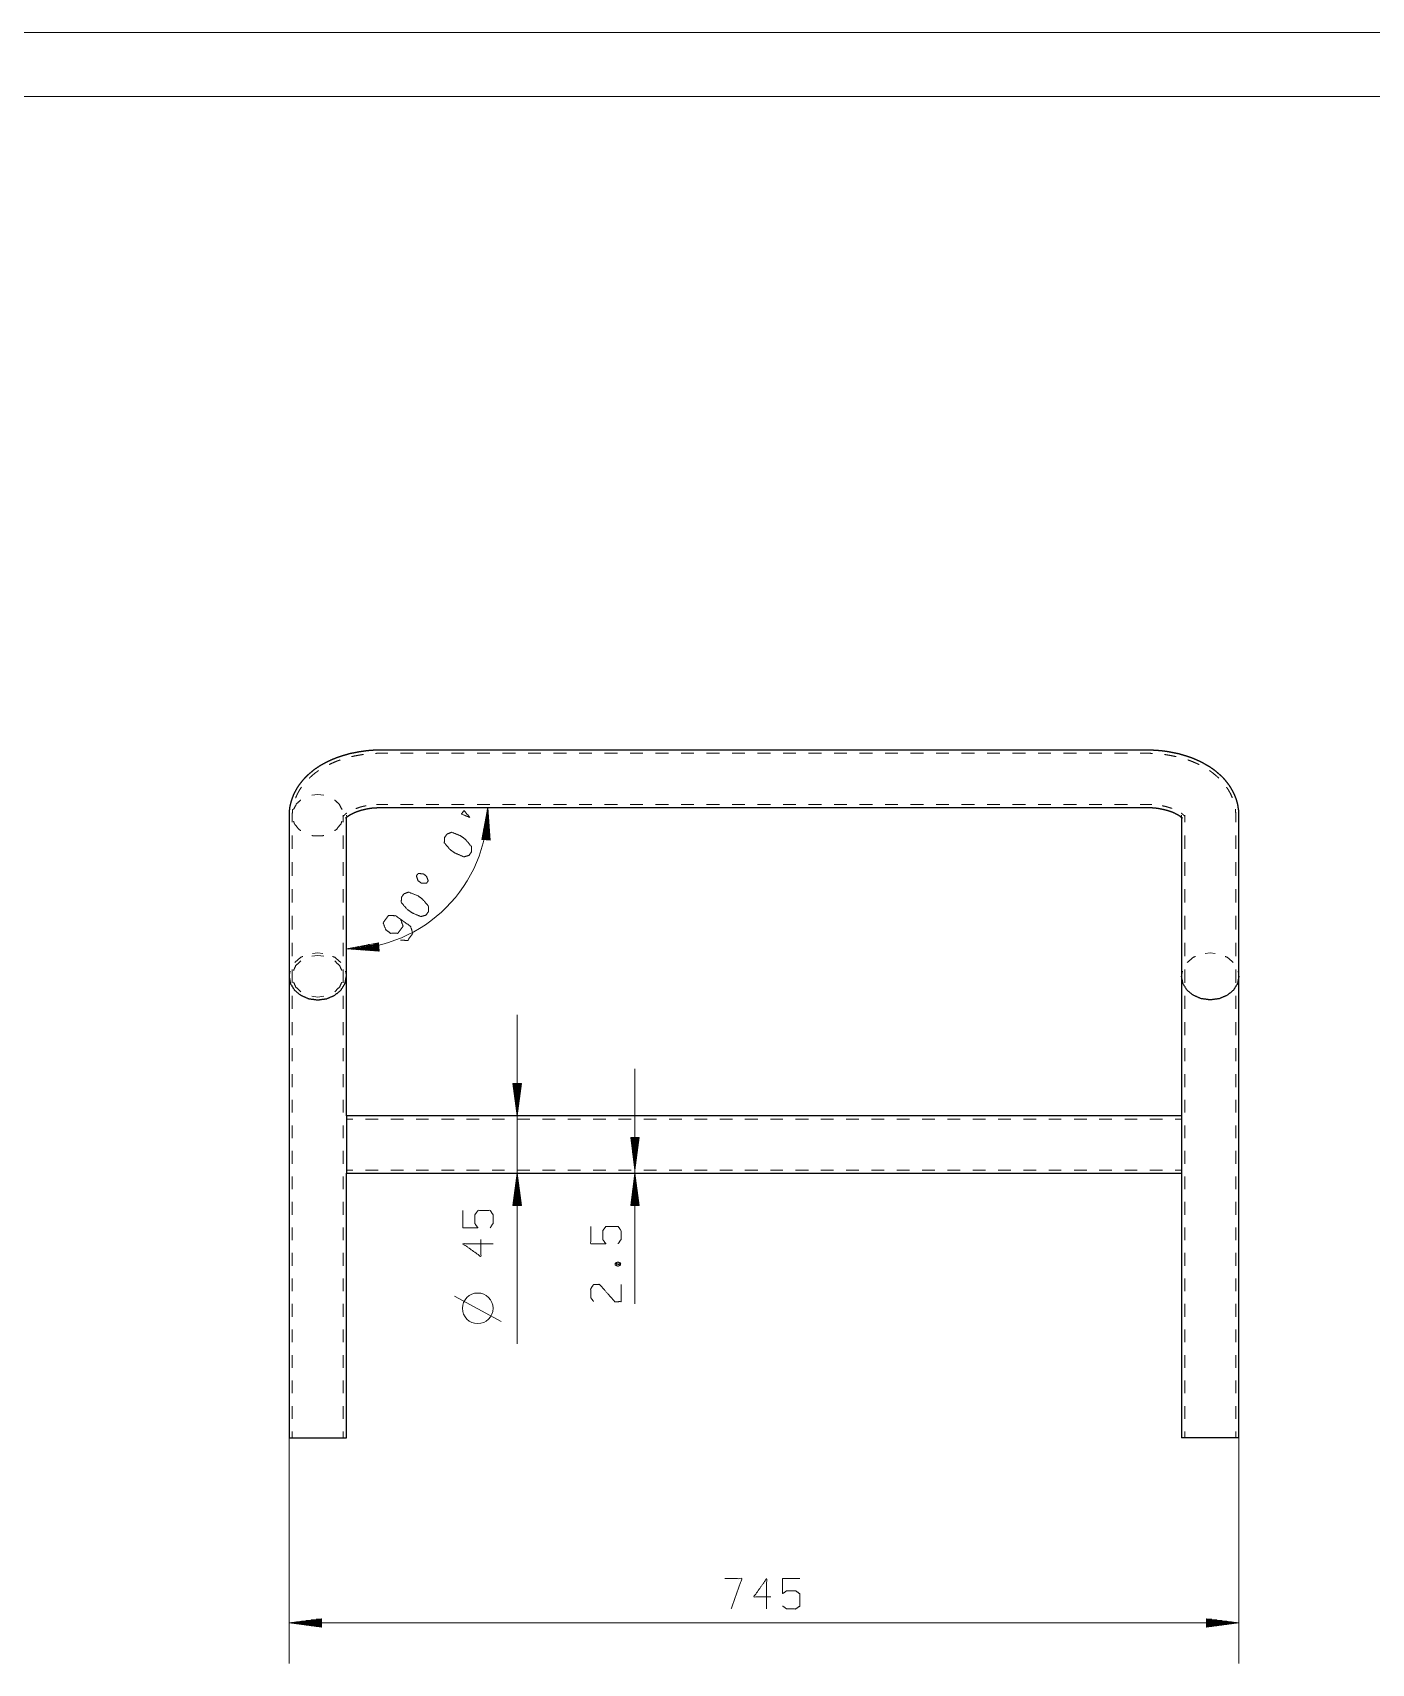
# Model space of a CAD drawing. Header units: millimetres. Extents: x 0 to 420, y 0 to 297.
# Drawn here: x 210 to 315, y 169.2 to 297 of the extents above; entities that cross this region are included whole.
import ezdxf

# ---------------------------------------------------------------- set-up
doc = ezdxf.new("R2010")
doc.units = ezdxf.units.MM
doc.layers.add('101', color=7, linetype='Continuous', true_color=0xffffff)

msp = doc.modelspace()

# ---------------------------------------------------------------- linework, layer by layer
at = {"layer": '101', "color": 133, "linetype": 'Continuous', "lineweight": 18}
for p, q in [((420, 297), (0, 297)), ((415, 292), (25, 292))]:
    msp.add_line(p, q, dxfattribs=at)
at = {"layer": '101', "color": 53, "linetype": 'Continuous', "lineweight": 25}
for p, q in [((297.36, 240.75), (237.36, 240.75)), ((230.11, 235.64), (230.11, 223.02)), ((234.61, 223.02), (234.61, 235.47)), ((237.36, 236.25), (297.36, 236.25)), ((300.11, 235.47), (300.11, 223.02)), ((304.61, 223.02), (304.61, 235.64)), ((230.11, 214.83), (230.11, 186.83)), ((234.61, 212.08), (234.61, 214.83)), ((300.11, 214.83), (300.11, 212.08)), ((304.61, 186.83), (304.61, 214.83)), ((300.11, 212.08), (234.61, 212.08)), ((234.61, 207.58), (300.11, 207.58)), ((234.61, 186.83), (234.61, 207.58)), ((300.11, 207.58), (300.11, 186.83))]:
    msp.add_line(p, q, dxfattribs=at)
at = {"layer": '101', "color": 53, "linetype": 'Continuous', "lineweight": 18}
for p, q in [((237.86, 240.5), (237.36, 240.5)), ((239.86, 240.5), (238.86, 240.5)), ((241.86, 240.5), (240.86, 240.5)), ((243.86, 240.5), (242.86, 240.5)), ((245.86, 240.5), (244.86, 240.5)), ((247.86, 240.5), (246.86, 240.5)), ((249.86, 240.5), (248.86, 240.5)), ((251.86, 240.5), (250.86, 240.5)), ((253.86, 240.5), (252.86, 240.5)), ((255.86, 240.5), (254.86, 240.5)), ((257.86, 240.5), (256.86, 240.5)), ((259.86, 240.5), (258.86, 240.5)), ((261.86, 240.5), (260.86, 240.5)), ((263.86, 240.5), (262.86, 240.5)), ((265.86, 240.5), (264.86, 240.5)), ((267.86, 240.5), (266.86, 240.5)), ((269.86, 240.5), (268.86, 240.5)), ((271.86, 240.5), (270.86, 240.5)), ((273.86, 240.5), (272.86, 240.5)), ((275.86, 240.5), (274.86, 240.5)), ((277.86, 240.5), (276.86, 240.5)), ((279.86, 240.5), (278.86, 240.5)), ((281.86, 240.5), (280.86, 240.5)), ((283.86, 240.5), (282.86, 240.5)), ((285.86, 240.5), (284.86, 240.5)), ((287.86, 240.5), (286.86, 240.5)), ((289.86, 240.5), (288.86, 240.5)), ((291.86, 240.5), (290.86, 240.5)), ((293.86, 240.5), (292.86, 240.5)), ((295.86, 240.5), (294.86, 240.5)), ((297.36, 240.5), (296.86, 240.5)), ((232.36, 237.27), (231.89, 237.21)), ((232.83, 237.21), (232.36, 237.27)), ((230.36, 235.64), (230.36, 235.11)), ((234.35, 235.56), (234.35, 235.54)), ((234.36, 235.11), (234.36, 235.64)), ((234.61, 235.59), (234.61, 235.64)), ((234.61, 235.47), (234.61, 235.51)), ((237.36, 236.5), (237.86, 236.5)), ((238.86, 236.5), (239.86, 236.5)), ((240.86, 236.5), (241.86, 236.5)), ((242.86, 236.5), (243.86, 236.5)), ((244.86, 236.5), (245.86, 236.5)), ((246.86, 236.5), (247.86, 236.5)), ((248.86, 236.5), (249.86, 236.5)), ((250.86, 236.5), (251.86, 236.5)), ((252.86, 236.5), (253.86, 236.5)), ((254.86, 236.5), (255.86, 236.5)), ((256.86, 236.5), (257.86, 236.5)), ((258.86, 236.5), (259.86, 236.5)), ((260.86, 236.5), (261.86, 236.5)), ((262.86, 236.5), (263.86, 236.5)), ((264.86, 236.5), (265.86, 236.5)), ((266.86, 236.5), (267.86, 236.5)), ((268.86, 236.5), (269.86, 236.5)), ((270.86, 236.5), (271.86, 236.5)), ((272.86, 236.5), (273.86, 236.5)), ((274.86, 236.5), (275.86, 236.5)), ((276.86, 236.5), (277.86, 236.5)), ((278.86, 236.5), (279.86, 236.5)), ((280.86, 236.5), (281.86, 236.5)), ((282.86, 236.5), (283.86, 236.5)), ((284.86, 236.5), (285.86, 236.5)), ((286.86, 236.5), (287.86, 236.5)), ((288.86, 236.5), (289.86, 236.5)), ((290.86, 236.5), (291.86, 236.5)), ((292.86, 236.5), (293.86, 236.5)), ((294.86, 236.5), (295.86, 236.5)), ((296.86, 236.5), (297.36, 236.5)), ((300.11, 235.64), (300.11, 235.59)), ((300.11, 235.51), (300.11, 235.47)), ((300.36, 235.64), (300.36, 235.11)), ((300.38, 235.54), (300.37, 235.56)), ((304.36, 235.11), (304.36, 235.64)), ((230.36, 234.06), (230.36, 233.01)), ((234.36, 233.01), (234.36, 234.06)), ((300.36, 234.06), (300.36, 233.01)), ((304.36, 233.01), (304.36, 234.06)), ((230.36, 231.96), (230.36, 230.9)), ((234.36, 230.9), (234.36, 231.96)), ((300.36, 231.96), (300.36, 230.9)), ((304.36, 230.9), (304.36, 231.96)), ((230.36, 229.85), (230.36, 228.8)), ((234.36, 228.8), (234.36, 229.85)), ((300.36, 229.85), (300.36, 228.8)), ((304.36, 228.8), (304.36, 229.85)), ((230.36, 227.75), (230.36, 226.7)), ((234.36, 226.7), (234.36, 227.75)), ((300.36, 227.75), (300.36, 226.7)), ((304.36, 226.7), (304.36, 227.75)), ((230.36, 225.65), (230.36, 224.59)), ((234.36, 224.59), (234.36, 225.65)), ((300.36, 225.65), (300.36, 224.59)), ((304.36, 224.59), (304.36, 225.65)), ((232.36, 224.66), (231.89, 224.59)), ((232.36, 224.86), (231.96, 224.81)), ((232.76, 224.81), (232.36, 224.86)), ((232.83, 224.59), (232.36, 224.66)), ((301.96, 224.81), (302.36, 224.86)), ((302.36, 224.86), (302.76, 224.81)), ((230.19, 223.41), (230.11, 223.02)), ((230.36, 223.54), (230.36, 223.02)), ((230.36, 223.02), (230.36, 222.5)), ((234.36, 223.02), (234.36, 223.54)), ((234.36, 222.5), (234.36, 223.02)), ((234.61, 223.02), (234.54, 223.41)), ((300.11, 223.02), (300.19, 223.41)), ((300.36, 223.54), (300.36, 223.02)), ((300.36, 223.02), (300.36, 222.5)), ((304.36, 223.02), (304.36, 223.54)), ((304.36, 222.5), (304.36, 223.02)), ((304.54, 223.41), (304.61, 223.02)), ((231.89, 221.45), (232.36, 221.38)), ((232.36, 221.38), (232.83, 221.45)), ((230.36, 219.43), (230.36, 218.41)), ((234.36, 218.41), (234.36, 219.43)), ((300.36, 219.43), (300.36, 218.41)), ((304.36, 218.41), (304.36, 219.43)), ((230.36, 215.34), (230.36, 214.83)), ((230.36, 214.83), (230.36, 214.33)), ((234.36, 214.83), (234.36, 215.34)), ((234.36, 214.33), (234.36, 214.83)), ((300.36, 215.34), (300.36, 214.83)), ((300.36, 214.83), (300.36, 214.33)), ((304.36, 214.83), (304.36, 215.34)), ((304.36, 214.33), (304.36, 214.83)), ((230.36, 213.33), (230.36, 212.33)), ((234.36, 212.33), (234.36, 213.33)), ((300.36, 213.33), (300.36, 212.33)), ((304.36, 212.33), (304.36, 213.33)), ((230.36, 211.33), (230.36, 210.33)), ((234.36, 210.33), (234.36, 211.33)), ((234.61, 211.51), (234.61, 212.08)), ((235.11, 211.83), (234.61, 211.83)), ((237.09, 211.83), (236.1, 211.83)), ((239.08, 211.83), (238.09, 211.83)), ((241.06, 211.83), (240.07, 211.83)), ((243.05, 211.83), (242.06, 211.83)), ((245.03, 211.83), (244.04, 211.83)), ((247.02, 211.83), (246.03, 211.83)), ((249, 211.83), (248.01, 211.83)), ((250.99, 211.83), (250, 211.83)), ((252.97, 211.83), (251.98, 211.83)), ((254.96, 211.83), (253.96, 211.83)), ((256.94, 211.83), (255.95, 211.83)), ((258.93, 211.83), (257.93, 211.83)), ((260.91, 211.83), (259.92, 211.83)), ((262.9, 211.83), (261.9, 211.83)), ((264.88, 211.83), (263.89, 211.83)), ((266.87, 211.83), (265.87, 211.83)), ((268.85, 211.83), (267.86, 211.83)), ((270.84, 211.83), (269.84, 211.83)), ((272.82, 211.83), (271.83, 211.83)), ((274.81, 211.83), (273.81, 211.83)), ((276.79, 211.83), (275.8, 211.83)), ((278.78, 211.83), (277.78, 211.83)), ((280.76, 211.83), (279.77, 211.83)), ((282.75, 211.83), (281.75, 211.83)), ((284.73, 211.83), (283.74, 211.83)), ((286.71, 211.83), (285.72, 211.83)), ((288.7, 211.83), (287.71, 211.83)), ((290.68, 211.83), (289.69, 211.83)), ((292.67, 211.83), (291.68, 211.83)), ((294.65, 211.83), (293.66, 211.83)), ((296.64, 211.83), (295.65, 211.83)), ((298.62, 211.83), (297.63, 211.83)), ((300.11, 211.83), (299.62, 211.83)), ((300.11, 212.08), (300.11, 211.51)), ((300.36, 211.33), (300.36, 210.33)), ((304.36, 210.33), (304.36, 211.33)), ((234.61, 209.26), (234.61, 210.39)), ((300.11, 210.39), (300.11, 209.26)), ((230.36, 209.33), (230.36, 208.33)), ((234.36, 208.33), (234.36, 209.33)), ((300.36, 209.33), (300.36, 208.33)), ((304.36, 208.33), (304.36, 209.33)), ((230.36, 207.33), (230.36, 206.33)), ((234.36, 206.33), (234.36, 207.33)), ((234.61, 207.58), (234.61, 208.14)), ((234.61, 207.83), (235.11, 207.83)), ((236.1, 207.83), (237.09, 207.83)), ((238.09, 207.83), (239.08, 207.83)), ((240.07, 207.83), (241.06, 207.83)), ((242.06, 207.83), (243.05, 207.83)), ((244.04, 207.83), (245.03, 207.83)), ((246.03, 207.83), (247.02, 207.83)), ((248.01, 207.83), (249, 207.83)), ((250, 207.83), (250.99, 207.83)), ((251.98, 207.83), (252.97, 207.83)), ((253.96, 207.83), (254.96, 207.83)), ((255.95, 207.83), (256.94, 207.83)), ((257.93, 207.83), (258.93, 207.83)), ((259.92, 207.83), (260.91, 207.83)), ((261.9, 207.83), (262.9, 207.83)), ((263.89, 207.83), (264.88, 207.83)), ((265.87, 207.83), (266.87, 207.83)), ((267.86, 207.83), (268.85, 207.83)), ((269.84, 207.83), (270.84, 207.83)), ((271.83, 207.83), (272.82, 207.83)), ((273.81, 207.83), (274.81, 207.83)), ((275.8, 207.83), (276.79, 207.83)), ((277.78, 207.83), (278.78, 207.83)), ((279.77, 207.83), (280.76, 207.83)), ((281.75, 207.83), (282.75, 207.83)), ((283.74, 207.83), (284.73, 207.83)), ((285.72, 207.83), (286.71, 207.83)), ((287.71, 207.83), (288.7, 207.83)), ((289.69, 207.83), (290.68, 207.83)), ((291.68, 207.83), (292.67, 207.83)), ((293.66, 207.83), (294.65, 207.83)), ((295.65, 207.83), (296.64, 207.83)), ((297.63, 207.83), (298.62, 207.83)), ((299.62, 207.83), (300.11, 207.83)), ((300.11, 208.14), (300.11, 207.58)), ((300.36, 207.33), (300.36, 206.33)), ((304.36, 206.33), (304.36, 207.33)), ((230.36, 205.33), (230.36, 204.33)), ((234.36, 204.33), (234.36, 205.33)), ((300.36, 205.33), (300.36, 204.33)), ((304.36, 204.33), (304.36, 205.33)), ((230.36, 203.33), (230.36, 202.33)), ((234.36, 202.33), (234.36, 203.33)), ((300.36, 203.33), (300.36, 202.33)), ((304.36, 202.33), (304.36, 203.33)), ((230.36, 201.33), (230.36, 200.33)), ((234.36, 200.33), (234.36, 201.33)), ((300.36, 201.33), (300.36, 200.33)), ((304.36, 200.33), (304.36, 201.33)), ((230.36, 199.33), (230.36, 198.33)), ((234.36, 198.33), (234.36, 199.33)), ((300.36, 199.33), (300.36, 198.33)), ((304.36, 198.33), (304.36, 199.33)), ((230.36, 197.33), (230.36, 196.33)), ((234.36, 196.33), (234.36, 197.33)), ((300.36, 197.33), (300.36, 196.33)), ((304.36, 196.33), (304.36, 197.33)), ((230.36, 195.33), (230.36, 194.33)), ((234.36, 194.33), (234.36, 195.33)), ((300.36, 195.33), (300.36, 194.33)), ((304.36, 194.33), (304.36, 195.33)), ((230.36, 193.33), (230.36, 192.33)), ((234.36, 192.33), (234.36, 193.33)), ((300.36, 193.33), (300.36, 192.33)), ((304.36, 192.33), (304.36, 193.33)), ((230.36, 191.33), (230.36, 190.33)), ((234.36, 190.33), (234.36, 191.33)), ((300.36, 191.33), (300.36, 190.33)), ((304.36, 190.33), (304.36, 191.33)), ((230.36, 189.33), (230.36, 188.33)), ((234.36, 188.33), (234.36, 189.33)), ((300.36, 189.33), (300.36, 188.33)), ((304.36, 188.33), (304.36, 189.33)), ((230.36, 187.33), (230.36, 186.83)), ((234.36, 186.83), (234.36, 187.33)), ((300.36, 187.33), (300.36, 186.83)), ((304.36, 186.83), (304.36, 187.33))]:
    msp.add_line(p, q, dxfattribs=at)
at = {"layer": '101', "color": 22, "linetype": 'Continuous', "lineweight": 18}
for p, q in [((245.7, 236.25), (245.22, 233.74)), ((245.43, 233.72), (245.52, 235.3)), ((245.48, 233.72), (245.59, 235.68)), ((245.53, 233.72), (245.66, 236.06)), ((245.58, 233.72), (245.71, 236.06)), ((245.63, 233.71), (245.74, 235.67)), ((245.68, 233.71), (245.77, 235.28)), ((245.89, 233.7), (245.7, 236.25)), ((245.27, 233.73), (245.3, 234.15)), ((245.32, 233.73), (245.37, 234.53)), ((245.38, 233.73), (245.44, 234.92)), ((245.73, 233.71), (245.8, 234.89)), ((245.78, 233.7), (245.83, 234.51)), ((245.83, 233.7), (245.86, 234.12)), ((245.22, 233.74), (245.22, 233.77)), ((245.22, 233.74), (245.22, 233.77)), ((245.22, 233.74), (245.89, 233.7)), ((245.88, 233.7), (245.88, 233.73)), ((245.88, 233.7), (245.88, 233.73)), ((237.13, 225.65), (234.61, 225.17)), ((234.61, 225.17), (237.17, 224.98)), ((237.15, 225.34), (234.8, 225.2)), ((237.15, 225.29), (234.81, 225.15)), ((237.14, 225.39), (235.19, 225.28)), ((237.15, 225.24), (235.19, 225.13)), ((237.14, 225.44), (235.57, 225.35)), ((237.16, 225.19), (235.58, 225.1)), ((237.14, 225.49), (235.95, 225.42)), ((237.16, 225.14), (235.97, 225.07)), ((237.14, 225.54), (236.33, 225.5)), ((237.16, 225.09), (236.36, 225.04)), ((237.13, 225.59), (236.72, 225.57)), ((237.16, 225.03), (236.75, 225.01)), ((237.13, 225.64), (237.1, 225.64)), ((237.13, 225.64), (237.1, 225.64)), ((237.17, 224.98), (237.13, 225.65)), ((237.17, 224.98), (237.14, 224.98)), ((237.17, 224.98), (237.14, 224.98)), ((248, 220.01), (248, 194.2)), ((257.24, 215.76), (257.24, 197.34)), ((247.67, 214.62), (247.67, 214.58)), ((247.67, 214.62), (247.67, 214.58)), ((248.34, 214.62), (247.67, 214.62)), ((247.67, 214.62), (248, 212.08)), ((247.72, 214.62), (247.72, 214.2)), ((247.77, 214.62), (247.77, 213.81)), ((247.82, 214.62), (247.82, 213.43)), ((247.87, 214.62), (247.87, 213.04)), ((247.92, 214.62), (247.92, 212.65)), ((247.98, 214.62), (247.98, 212.27)), ((248, 212.08), (248.34, 214.62)), ((248.03, 214.62), (248.03, 212.27)), ((248.08, 214.62), (248.08, 212.65)), ((248.13, 214.62), (248.13, 213.04)), ((248.18, 214.62), (248.18, 213.43)), ((248.23, 214.62), (248.23, 213.81)), ((248.28, 214.62), (248.28, 214.2)), ((248.33, 214.62), (248.33, 214.58)), ((248.33, 214.62), (248.33, 214.58)), ((256.91, 210.37), (257.24, 207.83)), ((256.91, 210.37), (256.91, 210.33)), ((257.58, 210.37), (256.91, 210.37)), ((256.91, 210.37), (256.91, 210.33)), ((256.96, 210.37), (256.96, 209.95)), ((257.01, 210.37), (257.01, 209.56)), ((257.06, 210.37), (257.06, 209.18)), ((257.12, 210.37), (257.12, 208.79)), ((257.17, 210.37), (257.17, 208.4)), ((257.22, 210.37), (257.22, 208.02)), ((257.24, 207.83), (257.58, 210.37)), ((257.27, 210.37), (257.27, 208.02)), ((257.32, 210.37), (257.32, 208.4)), ((257.37, 210.37), (257.37, 208.79)), ((257.42, 210.37), (257.42, 209.18)), ((257.47, 210.37), (257.47, 209.56)), ((257.52, 210.37), (257.52, 209.95)), ((257.57, 210.37), (257.57, 210.33)), ((257.57, 210.37), (257.57, 210.33)), ((248, 207.58), (247.67, 205.04)), ((247.98, 205.04), (247.98, 207.38)), ((248.34, 205.04), (248, 207.58)), ((248.03, 205.04), (248.03, 207.38)), ((257.24, 207.58), (256.91, 205.04)), ((257.22, 205.04), (257.22, 207.38)), ((257.58, 205.04), (257.24, 207.58)), ((257.27, 205.04), (257.27, 207.38)), ((247.77, 205.04), (247.77, 205.84)), ((247.82, 205.04), (247.82, 206.22)), ((247.87, 205.04), (247.87, 206.61)), ((247.92, 205.04), (247.92, 207)), ((248.08, 205.04), (248.08, 207)), ((248.13, 205.04), (248.13, 206.61)), ((248.18, 205.04), (248.18, 206.22)), ((248.23, 205.04), (248.23, 205.84)), ((257.01, 205.04), (257.01, 205.84)), ((257.06, 205.04), (257.06, 206.22)), ((257.12, 205.04), (257.12, 206.61)), ((257.17, 205.04), (257.17, 207)), ((257.32, 205.04), (257.32, 207)), ((257.37, 205.04), (257.37, 206.61)), ((257.42, 205.04), (257.42, 206.22)), ((257.47, 205.04), (257.47, 205.84)), ((247.67, 205.04), (247.67, 205.07)), ((247.67, 205.04), (247.67, 205.07)), ((247.67, 205.04), (248.34, 205.04)), ((247.72, 205.04), (247.72, 205.45)), ((248.28, 205.04), (248.28, 205.45)), ((248.33, 205.04), (248.33, 205.07)), ((248.33, 205.04), (248.33, 205.07)), ((256.91, 205.04), (256.91, 205.07)), ((256.91, 205.04), (256.91, 205.07)), ((256.91, 205.04), (257.58, 205.04)), ((256.96, 205.04), (256.96, 205.45)), ((257.52, 205.04), (257.52, 205.45)), ((257.57, 205.04), (257.57, 205.07)), ((257.57, 205.04), (257.57, 205.07)), ((230.11, 186.83), (230.11, 169.15)), ((304.61, 186.83), (304.61, 169.15)), ((232.65, 172.66), (230.11, 172.33)), ((232.65, 172.61), (232.23, 172.61)), ((232.65, 172.66), (232.62, 172.66)), ((232.65, 172.66), (232.62, 172.66)), ((232.65, 172), (232.65, 172.66)), ((302.07, 172.66), (302.07, 172)), ((302.07, 172.66), (302.1, 172.66)), ((304.61, 172.33), (302.07, 172.66)), ((302.07, 172.66), (302.1, 172.66)), ((302.07, 172.61), (302.49, 172.61)), ((230.11, 172.33), (304.61, 172.33)), ((230.11, 172.33), (232.65, 172)), ((232.65, 172.35), (230.31, 172.35)), ((232.65, 172.3), (230.31, 172.3)), ((232.65, 172.41), (230.69, 172.41)), ((232.65, 172.25), (230.69, 172.25)), ((232.65, 172.46), (231.08, 172.46)), ((232.65, 172.2), (231.08, 172.2)), ((232.65, 172.51), (231.46, 172.51)), ((232.65, 172.15), (231.46, 172.15)), ((232.65, 172.56), (231.85, 172.56)), ((232.65, 172.1), (231.85, 172.1)), ((232.65, 172.05), (232.23, 172.05)), ((232.65, 172), (232.62, 172)), ((232.65, 172), (232.62, 172)), ((302.07, 172.56), (302.88, 172.56)), ((302.07, 172.51), (303.26, 172.51)), ((302.07, 172.46), (303.65, 172.46)), ((302.07, 172.41), (304.03, 172.41)), ((302.07, 172.35), (304.42, 172.35)), ((302.07, 172), (304.61, 172.33)), ((302.07, 172.3), (304.42, 172.3)), ((302.07, 172.25), (304.03, 172.25)), ((302.07, 172.2), (303.65, 172.2)), ((302.07, 172.15), (303.26, 172.15)), ((302.07, 172.1), (302.88, 172.1)), ((302.07, 172.05), (302.49, 172.05)), ((302.07, 172), (302.1, 172)), ((302.07, 172), (302.1, 172))]:
    msp.add_line(p, q, dxfattribs=at)
at = {"layer": '101', "color": 72, "linetype": 'Continuous', "lineweight": 18}
for p, q in [((255.7, 200.38), (256.12, 200.53)), ((246.75, 195.95), (243.1, 197.95))]:
    msp.add_line(p, q, dxfattribs=at)
msp.add_circle((244.91, 196.99), 1.2, dxfattribs=at)
at = {"layer": '101', "color": 22, "linetype": 'Continuous', "lineweight": 18}
msp.add_arc((234.61, 236.25), 11.08, 270, 0, dxfattribs=at)
at = {"layer": '101', "color": 53, "linetype": 'Continuous', "lineweight": 25}
for points, knots in [([(237.36, 240.75), (237.17, 240.75), (236.97, 240.75), (236.61, 240.73), (236.25, 240.7), (235.9, 240.65), (235.55, 240.6), (235.2, 240.53), (234.85, 240.46), (234.51, 240.36), (234.18, 240.26), (233.85, 240.15), (233.53, 240.02), (233.21, 239.88), (232.91, 239.73), (232.61, 239.56), (232.33, 239.38), (232.05, 239.19), (231.8, 238.98), (231.58, 238.79), (231.37, 238.59), (231.18, 238.38), (231.01, 238.17), (230.85, 237.95), (230.7, 237.72), (230.58, 237.49), (230.46, 237.26), (230.36, 237), (230.27, 236.73), (230.2, 236.46), (230.15, 236.19), (230.12, 235.94), (230.11, 235.7), (230.11, 235.67), (230.11, 235.64)], [0, 0, 0.020083, 0.040143, 0.076694, 0.113157, 0.149587, 0.185813, 0.222001, 0.25791, 0.293784, 0.329313, 0.364816, 0.399933, 0.435016, 0.469705, 0.504301, 0.538532, 0.572438, 0.606045, 0.635649, 0.665085, 0.693509, 0.721834, 0.749225, 0.776572, 0.803147, 0.829713, 0.858452, 0.887201, 0.915139, 0.943091, 0.968519, 0.993942, 0.996971, 1, 1]), ([(304.61, 235.64), (304.61, 235.85), (304.59, 236.06), (304.55, 236.32), (304.5, 236.58), (304.43, 236.83), (304.34, 237.07), (304.24, 237.32), (304.12, 237.55), (303.99, 237.78), (303.84, 238.01), (303.67, 238.23), (303.5, 238.44), (303.3, 238.65), (303.09, 238.84), (302.86, 239.04), (302.63, 239.22), (302.37, 239.4), (302.1, 239.56), (301.82, 239.72), (301.53, 239.87), (301.22, 240.01), (300.91, 240.14), (300.58, 240.25), (300.25, 240.35), (299.92, 240.45), (299.57, 240.52), (299.22, 240.59), (298.87, 240.65), (298.52, 240.69), (298.16, 240.72), (297.82, 240.74), (297.48, 240.75), (297.42, 240.75), (297.36, 240.75)], [0, 0, 0.021678, 0.043293, 0.069932, 0.096583, 0.123164, 0.149728, 0.176498, 0.203269, 0.230514, 0.257785, 0.2858, 0.313888, 0.342955, 0.372162, 0.402505, 0.433067, 0.464782, 0.496792, 0.529818, 0.563193, 0.597333, 0.631847, 0.666806, 0.702129, 0.737692, 0.773573, 0.809586, 0.845842, 0.882168, 0.918655, 0.953265, 0.987924, 0.993961, 1, 1]), ([(234.56, 235.41), (234.57, 235.42), (234.59, 235.45), (234.63, 235.48), (234.68, 235.53), (234.74, 235.58), (234.82, 235.63), (234.91, 235.69), (235.02, 235.75), (235.14, 235.81), (235.28, 235.87), (235.43, 235.93), (235.6, 235.99), (235.77, 236.05), (235.96, 236.09), (236.16, 236.14), (236.37, 236.18), (236.58, 236.21), (236.81, 236.23), (237.03, 236.24), (237.2, 236.25), (237.36, 236.25)], [0, 0, 0.005243, 0.01593, 0.03263, 0.054236, 0.081217, 0.113157, 0.14988, 0.191516, 0.237292, 0.287899, 0.342021, 0.400678, 0.462224, 0.527739, 0.595482, 0.666392, 0.738885, 0.813604, 0.889115, 0.944403, 1, 1]), ([(297.36, 236.25), (297.48, 236.25), (297.59, 236.25), (297.82, 236.24), (298.05, 236.22), (298.27, 236.19), (298.48, 236.15), (298.69, 236.11), (298.89, 236.06), (299.07, 236.01), (299.25, 235.95), (299.41, 235.89), (299.55, 235.83), (299.68, 235.76), (299.8, 235.7), (299.9, 235.64), (299.98, 235.58), (300.04, 235.53), (300.09, 235.49), (300.13, 235.45), (300.15, 235.43), (300.16, 235.41)], [0, 0, 0.038918, 0.077716, 0.154215, 0.230059, 0.304392, 0.377244, 0.447475, 0.515517, 0.579937, 0.641414, 0.698438, 0.751801, 0.800068, 0.84397, 0.882402, 0.915825, 0.943665, 0.966002, 0.982774, 0.993813, 1, 1]), ([(230.11, 223.02), (230.11, 220.8), (230.11, 217.97), (230.11, 214.83)], [0, 0, 0.271004, 0.616013, 1, 1]), ([(230.11, 223.02), (230.22, 222.45), (230.54, 221.93), (231.04, 221.53), (231.67, 221.26), (232.36, 221.17)], [0, 0, 0.18075, 0.369281, 0.569775, 0.781548, 1, 1]), ([(232.36, 221.17), (233.06, 221.26), (233.69, 221.53), (234.18, 221.93), (234.5, 222.45), (234.61, 223.02)], [0, 0, 0.218458, 0.43023, 0.630719, 0.819249, 1, 1]), ([(234.61, 214.83), (234.61, 216.42), (234.61, 219.44), (234.61, 222), (234.61, 223.02)], [0, 0, 0.194477, 0.56369, 0.875679, 1, 1]), ([(302.36, 221.17), (301.67, 221.26), (301.04, 221.53), (300.54, 221.93), (300.22, 222.45), (300.11, 223.02)], [0, 0, 0.218458, 0.430231, 0.63072, 0.81925, 1, 1]), ([(300.11, 223.02), (300.11, 222), (300.11, 219.44), (300.11, 216.42), (300.11, 214.83)], [0, 0, 0.124321, 0.43631, 0.805523, 1, 1]), ([(304.61, 223.02), (304.5, 222.45), (304.18, 221.93), (303.69, 221.53), (303.06, 221.26), (302.36, 221.17)], [0, 0, 0.18075, 0.36928, 0.569769, 0.781542, 1, 1]), ([(304.61, 214.83), (304.61, 216.42), (304.61, 219.44), (304.61, 222), (304.61, 223.02)], [0, 0, 0.194477, 0.56369, 0.875679, 1, 1]), ([(234.61, 212.08), (234.61, 211.97), (234.61, 211.15), (234.61, 210.52), (234.61, 209.13), (234.61, 208.01), (234.61, 207.58)], [0, 0, 0.024469, 0.206108, 0.345492, 0.654508, 0.904507, 1, 1]), ([(300.11, 212.08), (300.11, 211.97), (300.11, 211.15), (300.11, 210.52), (300.11, 209.13), (300.11, 208.01), (300.11, 207.58)], [0, 0, 0.024469, 0.206108, 0.345492, 0.654508, 0.904507, 1, 1]), ([(230.11, 186.83), (230.22, 186.83), (231.04, 186.83), (231.67, 186.83), (233.06, 186.83), (234.18, 186.83), (234.61, 186.83)], [0, 0, 0.024469, 0.206108, 0.345492, 0.654508, 0.904507, 1, 1]), ([(302.36, 186.83), (301.67, 186.83), (300.54, 186.83), (300.11, 186.83)], [0, 0, 0.309022, 0.809022, 1, 1]), ([(304.61, 186.83), (304.5, 186.83), (303.69, 186.83), (302.36, 186.83)], [0, 0, 0.048939, 0.412209, 1, 1])]:
    msp.add_open_spline(points, degree=1, knots=knots, dxfattribs=at)
at = {"layer": '101', "color": 53, "linetype": 'Continuous', "lineweight": 18}
for points, knots in [([(235.95, 240.41), (235.93, 240.41), (235.58, 240.35), (235.24, 240.29), (235.02, 240.24)], [0, 0, 0.027606, 0.39774, 0.767174, 1, 1]), ([(237.36, 240.5), (237.17, 240.5), (236.98, 240.5), (236.89, 240.49)], [0, 0, 0.408877, 0.817185, 1, 1]), ([(297.83, 240.49), (297.66, 240.5), (297.36, 240.5)], [0, 0, 0.363558, 1, 1]), ([(299.7, 240.24), (299.69, 240.24), (299.35, 240.31), (299.01, 240.37), (298.77, 240.41)], [0, 0, 0.010841, 0.378442, 0.747344, 1, 1]), ([(232.43, 239.15), (232.18, 238.97), (231.93, 238.77), (231.7, 238.56), (231.69, 238.56)], [0, 0, 0.325401, 0.664607, 0.997227, 1, 1]), ([(234.12, 239.98), (233.92, 239.91), (233.61, 239.78), (233.3, 239.64), (233.25, 239.62)], [0, 0, 0.222095, 0.578943, 0.934925, 1, 1]), ([(301.48, 239.62), (301.29, 239.71), (300.99, 239.84), (300.67, 239.96), (300.61, 239.98)], [0, 0, 0.221989, 0.572098, 0.926375, 1, 1]), ([(303.03, 238.56), (302.85, 238.72), (302.62, 238.91), (302.39, 239.09), (302.29, 239.15)], [0, 0, 0.2597, 0.570953, 0.884928, 1, 1]), ([(231.08, 237.84), (230.99, 237.71), (230.86, 237.49), (230.74, 237.26), (230.64, 237.03), (230.63, 237.02)], [0, 0, 0.173045, 0.447626, 0.71442, 0.981043, 1, 1]), ([(304.09, 237.02), (303.99, 237.25), (303.88, 237.47), (303.74, 237.7), (303.64, 237.84)], [0, 0, 0.266686, 0.537647, 0.814164, 1, 1]), ([(231.03, 236.84), (230.69, 236.53), (230.46, 236.1)], [0, 0, 0.483865, 1, 1]), ([(234.27, 236.1), (234.04, 236.53), (233.69, 236.84)], [0, 0, 0.516135, 1, 1]), ([(230.4, 236.11), (230.38, 236), (230.37, 235.82), (230.36, 235.64)], [0, 0, 0.229981, 0.6145, 1, 1]), ([(234.34, 235.53), (234.35, 235.54), (234.36, 235.55), (234.38, 235.58), (234.41, 235.62), (234.46, 235.67), (234.53, 235.73), (234.6, 235.79), (234.64, 235.81)], [0, 0, 0.013875, 0.06198, 0.147254, 0.277572, 0.450711, 0.657272, 0.901583, 1, 1]), ([(234.36, 235.64), (234.36, 235.62), (234.36, 235.61)], [0, 0, 0.81155, 1, 1]), ([(234.59, 235.46), (234.58, 235.46), (234.57, 235.43), (234.57, 235.41), (234.56, 235.41)], [0, 0, 0.115529, 0.661241, 0.958801, 1, 1]), ([(234.61, 235.64), (234.61, 235.6), (234.61, 235.58)], [0, 0, 0.575748, 1, 1]), ([(235.36, 236.18), (235.39, 236.18), (235.57, 236.24), (235.75, 236.3), (235.96, 236.35), (236.15, 236.39)], [0, 0, 0.029619, 0.262026, 0.504259, 0.759886, 1, 1]), ([(236.96, 236.49), (237.08, 236.5), (237.22, 236.5), (237.36, 236.5)], [0, 0, 0.299759, 0.649247, 1, 1]), ([(297.36, 236.5), (297.48, 236.5), (297.6, 236.5), (297.77, 236.49)], [0, 0, 0.29685, 0.592881, 1, 1]), ([(298.58, 236.39), (298.74, 236.36), (298.95, 236.31), (299.14, 236.25), (299.33, 236.19), (299.36, 236.18)], [0, 0, 0.206025, 0.467447, 0.716361, 0.955146, 1, 1]), ([(300.09, 235.81), (300.13, 235.78), (300.2, 235.72), (300.27, 235.67), (300.31, 235.62), (300.35, 235.58), (300.37, 235.55), (300.38, 235.54), (300.38, 235.53)], [0, 0, 0.118798, 0.361486, 0.565927, 0.731101, 0.855836, 0.941953, 0.988783, 1, 1]), ([(300.12, 235.58), (300.11, 235.6), (300.11, 235.64)], [0, 0, 0.310669, 1, 1]), ([(300.16, 235.41), (300.16, 235.41), (300.15, 235.43), (300.14, 235.46), (300.14, 235.46)], [0, 0, 0.033067, 0.313257, 0.842222, 1, 1]), ([(300.36, 235.61), (300.36, 235.62), (300.36, 235.64)], [0, 0, 0.195358, 1, 1]), ([(304.36, 235.64), (304.36, 235.83), (304.34, 236.03), (304.33, 236.11)], [0, 0, 0.422697, 0.844141, 1, 1]), ([(230.47, 235.17), (230.53, 234.98), (230.89, 234.53), (231.03, 234.44)], [0, 0, 0.217317, 0.824898, 1, 1]), ([(231.89, 234.06), (232.03, 234.02), (232.69, 234.02), (232.83, 234.06)], [0, 0, 0.153682, 0.846339, 1, 1]), ([(233.69, 234.44), (233.83, 234.53), (234.19, 234.98), (234.26, 235.17)], [0, 0, 0.175118, 0.782692, 1, 1]), ([(231.03, 224.22), (230.63, 223.84), (230.47, 223.48)], [0, 0, 0.584711, 1, 1]), ([(231.2, 224.58), (231.04, 224.51), (230.56, 224.11)], [0, 0, 0.220902, 1, 1]), ([(234.17, 224.11), (233.69, 224.51), (233.52, 224.58)], [0, 0, 0.779075, 1, 1]), ([(234.25, 223.48), (234.09, 223.84), (233.7, 224.22)], [0, 0, 0.415294, 1, 1]), ([(300.56, 224.11), (301.04, 224.51), (301.2, 224.58)], [0, 0, 0.779075, 1, 1]), ([(303.52, 224.58), (303.69, 224.51), (304.17, 224.11)], [0, 0, 0.220925, 1, 1]), ([(230.47, 222.56), (230.63, 222.2), (231.03, 221.81)], [0, 0, 0.415301, 1, 1]), ([(233.7, 221.81), (234.09, 222.2), (234.25, 222.56)], [0, 0, 0.584694, 1, 1])]:
    msp.add_open_spline(points, degree=1, knots=knots, dxfattribs=at)
at = {"layer": '101', "color": 72, "linetype": 'Continuous', "lineweight": 18}
for points, knots in [([(244.3, 235.47), (243.63, 235.74), (243.83, 236.01), (244.3, 235.47)], [0, 0, 0.406601, 0.595725, 1, 1]), ([(244.42, 232.78), (244.42, 233.2), (243.95, 233.75), (243.57, 234.03), (242.87, 234.31), (242.5, 234.17), (242.3, 233.89), (242.29, 233.49), (242.77, 232.92), (243.17, 232.66), (243.83, 232.38), (244.23, 232.5), (244.42, 232.78)], [0, 0, 0.067527, 0.183971, 0.260583, 0.380943, 0.44614, 0.500306, 0.565505, 0.685864, 0.762529, 0.878312, 0.945835, 1, 1]), ([(240.9, 230.32), (241.03, 230.5), (240.89, 230.87), (240.63, 231.06), (240.24, 231.07), (240.1, 230.89), (240.23, 230.51), (240.5, 230.32), (240.9, 230.32)], [0, 0, 0.085678, 0.230392, 0.351582, 0.496295, 0.581979, 0.730394, 0.851588, 1, 1]), ([(241.05, 228.1), (241.05, 228.51), (240.58, 229.07), (240.2, 229.34), (239.5, 229.62), (239.12, 229.48), (238.93, 229.21), (238.91, 228.81), (239.4, 228.24), (239.8, 227.98), (240.46, 227.7), (240.86, 227.82), (241.05, 228.1)], [0, 0, 0.067527, 0.183971, 0.260583, 0.380943, 0.44614, 0.500306, 0.565505, 0.685864, 0.762529, 0.878311, 0.945835, 1, 1]), ([(238.85, 225.85), (239.42, 225.83), (239.82, 226.39), (239.64, 226.94), (238.48, 227.77), (237.9, 227.78), (237.49, 227.22), (237.69, 226.68), (238.07, 226.39), (238.65, 226.39), (239.05, 226.95), (238.86, 227.5)], [0, 0, 0.076857, 0.169525, 0.24773, 0.439297, 0.517499, 0.61017, 0.687023, 0.750925, 0.82913, 0.921798, 1, 1]), ([(245.89, 203.3), (246.11, 203.64), (246.11, 204.33), (245.89, 204.67), (244.94, 204.67), (244.69, 204.33), (244.69, 203.64), (244.91, 203.3), (243.74, 203.3), (243.74, 204.67)], [0, 0, 0.062227, 0.168342, 0.230571, 0.376815, 0.441267, 0.547382, 0.609609, 0.79049, 1, 1]), ([(255.92, 202.05), (256.15, 202.39), (256.15, 203.08), (255.92, 203.41), (254.97, 203.41), (254.72, 203.08), (254.72, 202.39), (254.95, 202.05), (253.77, 202.05), (253.77, 203.41)], [0, 0, 0.062229, 0.168345, 0.230571, 0.376815, 0.441265, 0.54738, 0.609609, 0.79049, 1, 1]), ([(245.16, 202.39), (245.16, 201.05), (243.74, 202.05), (246.11, 202.05)], [0, 0, 0.245871, 0.565297, 1, 1]), ([(256.12, 200.38), (256.12, 200.53), (255.9, 200.62), (255.7, 200.53), (255.7, 200.38), (255.9, 200.29), (256.12, 200.38), (255.7, 200.53)], [0, 0, 0.093967, 0.236787, 0.365957, 0.459924, 0.589093, 0.731914, 1, 1]), ([(254, 197.52), (253.77, 197.83), (253.77, 198.52), (254, 198.86), (254.47, 198.86), (255.67, 197.5), (256.15, 197.52), (256.15, 198.86)], [0, 0, 0.069691, 0.192975, 0.265273, 0.350228, 0.674739, 0.759753, 1, 1]), ([(264.78, 173.42), (265.63, 175.8), (264.28, 175.8)], [0, 0, 0.65247, 1, 1]), ([(267.9, 174.37), (266.56, 174.37), (267.57, 175.8), (267.57, 173.42)], [0, 0, 0.24587, 0.565295, 1, 1]), ([(268.82, 173.65), (269.15, 173.42), (269.84, 173.42), (270.18, 173.65), (270.18, 174.6), (269.84, 174.85), (269.15, 174.85), (268.82, 174.62), (268.82, 175.8), (270.18, 175.8)], [0, 0, 0.062227, 0.168345, 0.230572, 0.376816, 0.441264, 0.547382, 0.609609, 0.79049, 1, 1])]:
    msp.add_open_spline(points, degree=1, knots=knots, dxfattribs=at)
at = {"layer": '101', "color": 53, "linetype": 'Continuous', "lineweight": 18}
for points in [[(230.36, 221.48), (230.36, 220.46)], [(234.36, 220.46), (234.36, 221.48)], [(300.36, 221.48), (300.36, 220.46)], [(304.36, 220.46), (304.36, 221.48)], [(230.36, 217.39), (230.36, 216.36)], [(234.36, 216.36), (234.36, 217.39)], [(300.36, 217.39), (300.36, 216.36)], [(304.36, 216.36), (304.36, 217.39)]]:
    msp.add_open_spline(points, degree=1, dxfattribs=at)

doc.saveas('drawing.dxf')
